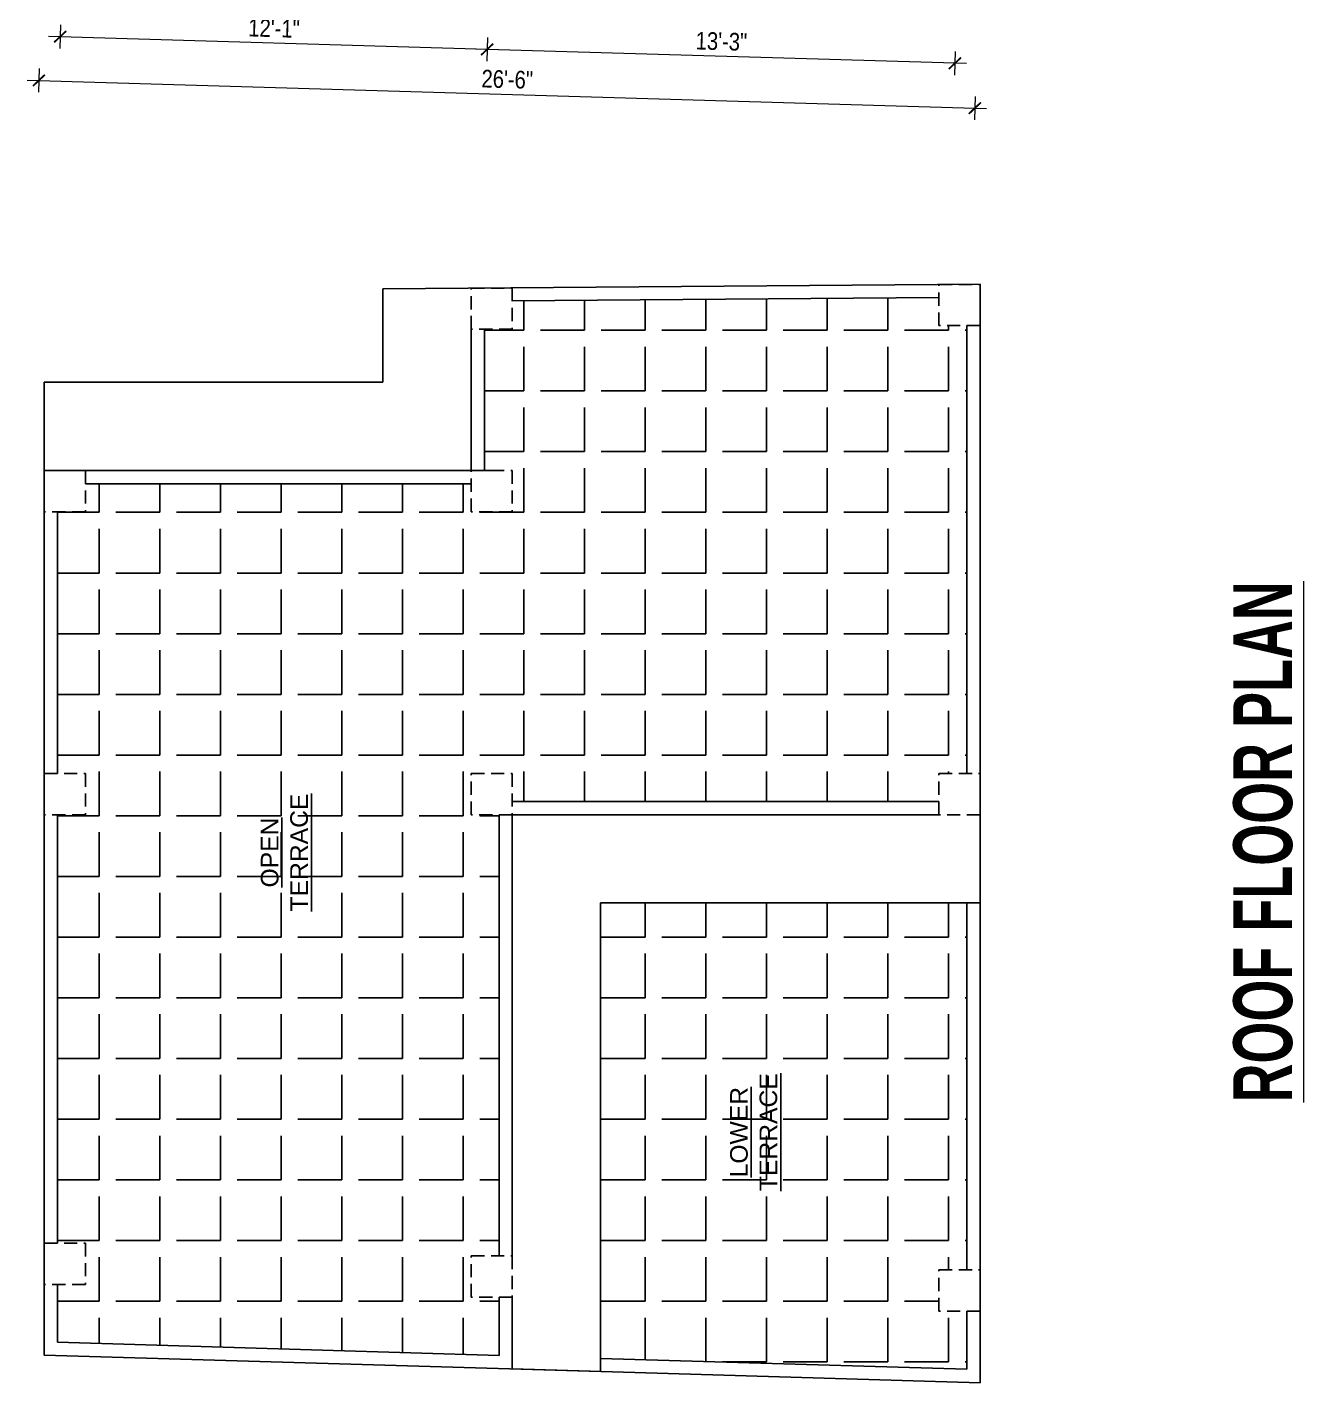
# Model space of a CAD drawing. Header units: inches. Extents: x -9985691 to 3643, y -3270716 to 4788.
# Drawn here: x -4968177.2 to -4967743.2, y -3265295.6 to -3264834.8 of the extents above; entities that cross this region are included whole.
import ezdxf

# ---------------------------------------------------------------- set-up
doc = ezdxf.new("R2010")
doc.units = ezdxf.units.IN
doc.header["$LTSCALE"] = 2
doc.header["$MEASUREMENT"] = 0
doc.header["$PDMODE"] = 34
doc.linetypes.add('HIDDEN', pattern=[0.375, 0.25, -0.125])
doc.layers.get('0').update_dxf_attribs({"linetype": 'CONTINUOUS'})
doc.layers.get('DEFPOINTS').update_dxf_attribs({"color": 141, "linetype": 'CONTINUOUS'})
doc.layers.add('A-Hatch', color=7, linetype='CONTINUOUS')
for name, color, linetype, lineweight in [('DIM 1-100', 4, 'CONTINUOUS', 13), ('TEXT', 181, 'CONTINUOUS', 25), ('Text-100.w', 254, 'CONTINUOUS', 9)]:
    doc.layers.add(name, color=color, linetype=linetype, lineweight=lineweight)
doc.styles.add('Arial', font='arial.ttf', dxfattribs={"width": 0.8, "height": 12})
doc.styles.add('arial.', font='arial.ttf')
doc.styles.get("Standard").update_dxf_attribs({"font": 'ARIALN.TTF'})
doc.dimstyles.new('1 by 96', dxfattribs={"dimtxt": 6, "dimasz": 4, "dimexe": 4, "dimexo": 4, "dimgap": 2, "dimtad": 1, "dimdec": 0, "dimzin": 0, "dimdsep": 46, "dimlunit": 4, "dimtxsty": 'Standard', "dimblk": 'ARCHTICK', "dimcen": 0, "dimdle": 4, "dimadec": 0, "dimazin": 0, "dimtfac": 1, "dimtdec": 0, "dimtix": 1, "dimtofl": 0, "dimtmove": 1, "dimatfit": 3, "dimldrblk": 'ARCHTICK', "dimfxl": 4, "dimfxlon": 1, "dimtolj": 1, "dimtzin": 0, "dimlwd": -1, "dimlwe": -1, "dimarcsym": 0})
pattern_1 = [(90, (-8232842.755, 1708141.51), (-20.625, 1e-15), [15, -5.625]), (180, (-8232842.755, 1708141.51), (-3e-15, -20.625), [15, -5.625])]

# ---------------------------------------------------------------- blocks, each defined once
blk = doc.blocks.new('_ArchTick')
at = {"color": 0, "linetype": 'ByBlock', "const_width": 0.15}
blk.add_lwpolyline([(-0.5, -0.5), (0.5, 0.5)], dxfattribs=at)
blk = doc.blocks.new('*D763')
at = {"layer": 'DEFPOINTS', "color": 0, "ltscale": 0.5, "transparency": 16777216}
for p in [(-4968019.3, -3264789.48), (-4967860.3, -3264794.21), (-4968020.87, -3264842.38)]:
    blk.add_point(p, dxfattribs=at)
at = {"layer": 'DIM 1-100', "color": 0, "ltscale": 0.5, "transparency": 16777216}
for p, q in [((-4968020.75, -3264838.38), (-4968020.99, -3264846.38)), ((-4967857.87, -3264847.23), (-4968024.87, -3264842.26)), ((-4967861.75, -3264843.11), (-4967861.99, -3264851.11))]:
    blk.add_line(p, q, dxfattribs=at)
at = {"layer": 'DIM 1-100', "color": 0, "ltscale": 0.5, "transparency": 16777216, "xscale": 4, "yscale": 4, "zscale": 4}
for p, rotation in [((-4968020.87, -3264842.38), 178.2968649667786), ((-4967861.87, -3264847.11), 358.2968649667786)]:
    blk.add_blockref('_ArchTick', p, dxfattribs=dict(at, rotation=rotation))
at = {"layer": 'DIM 1-100', "color": 0, "ltscale": 0.5, "transparency": 16777216, "insert": (-4967941.22, -3264839.68), "char_height": 6, "attachment_point": 5, "rotation": 358.2969}
blk.add_mtext('\\A1;13\'-3"', dxfattribs=at)
blk = doc.blocks.new('*D764')
at = {"layer": 'DEFPOINTS', "color": 0, "ltscale": 0.5, "transparency": 16777216}
for p in [(-4968164.43, -3264785.17), (-4968019.3, -3264789.48), (-4968166, -3264838.06)]:
    blk.add_point(p, dxfattribs=at)
at = {"layer": 'DIM 1-100', "color": 0, "ltscale": 0.5, "transparency": 16777216}
for p, q in [((-4968165.88, -3264834.07), (-4968166.12, -3264842.06)), ((-4968016.87, -3264842.5), (-4968170, -3264837.95)), ((-4968020.75, -3264838.38), (-4968020.99, -3264846.38))]:
    blk.add_line(p, q, dxfattribs=at)
at = {"layer": 'DIM 1-100', "color": 0, "ltscale": 0.5, "transparency": 16777216, "xscale": 4, "yscale": 4, "zscale": 4}
for p, rotation in [((-4968166, -3264838.06), 178.2968649636043), ((-4968020.87, -3264842.38), 358.2968649636043)]:
    blk.add_blockref('_ArchTick', p, dxfattribs=dict(at, rotation=rotation))
at = {"layer": 'DIM 1-100', "color": 0, "ltscale": 0.5, "transparency": 16777216, "insert": (-4968093.29, -3264835.21), "char_height": 6, "attachment_point": 5, "rotation": 358.2969}
blk.add_mtext('\\A1;12\'-1"', dxfattribs=at)
blk = doc.blocks.new('*D765')
at = {"layer": 'DEFPOINTS', "color": 0, "ltscale": 0.5, "transparency": 16777216}
for p in [(-4968171.43, -3264792.17), (-4967853.3, -3264801.63), (-4967855.1, -3264862.37)]:
    blk.add_point(p, dxfattribs=at)
at = {"layer": 'DIM 1-100', "color": 0, "ltscale": 0.5, "transparency": 16777216}
for p, q in [((-4968173.11, -3264848.92), (-4968173.35, -3264856.91)), ((-4968177.23, -3264852.8), (-4967851.11, -3264862.49)), ((-4967854.99, -3264858.38), (-4967855.22, -3264866.37))]:
    blk.add_line(p, q, dxfattribs=at)
at = {"layer": 'DIM 1-100', "color": 0, "ltscale": 0.5, "transparency": 16777216, "xscale": 4, "yscale": 4, "zscale": 4}
for p, rotation in [((-4968173.23, -3264852.92), 178.2968649667986), ((-4967855.1, -3264862.37), 358.2968649667986)]:
    blk.add_blockref('_ArchTick', p, dxfattribs=dict(at, rotation=rotation))
at = {"layer": 'DIM 1-100', "color": 0, "ltscale": 0.5, "transparency": 16777216, "insert": (-4968014.02, -3264852.58), "char_height": 6, "attachment_point": 5, "rotation": 358.2969}
blk.add_mtext('\\A1;26\'-6"', dxfattribs=at)

msp = doc.modelspace()

# ---------------------------------------------------------------- hatches: boundary and pattern name
at = {"layer": 'A-Hatch', "ltscale": 0.5}
h = msp.add_hatch(dxfattribs=at)
h.set_pattern_fill('ANGLE', color=256, scale=75, angle=90)
h.set_pattern_definition(pattern_1)
h.paths.add_polyline_path([(-4968026.3, -3265088.51), (-4968012.3, -3265088.51), (-4968012.3, -3265098.01), (-4967867.3, -3265098.01), (-4967867.3, -3265088.51), (-4967857.8, -3265088.51), (-4967857.8, -3264936.26), (-4967867.3, -3264936.26), (-4967867.3, -3264926.76), (-4968012.3, -3264927.88), (-4968012.3, -3264937.49), (-4968021.8, -3264937.49), (-4968021.8, -3264985.51), (-4968012.3, -3264985.51), (-4968012.3, -3264999.51), (-4968026.3, -3264999.51), (-4968026.3, -3264990.01), (-4968157.43, -3264990.01), (-4968157.43, -3264999.51), (-4968166.93, -3264999.51), (-4968166.93, -3265088.51), (-4968157.43, -3265088.51), (-4968157.43, -3265102.51), (-4968166.93, -3265102.51), (-4968166.93, -3265248.15), (-4968157.43, -3265248.15), (-4968157.43, -3265262.15), (-4968166.93, -3265262.15), (-4968166.93, -3265281.8), (-4968016.8, -3265286.26), (-4968016.8, -3265266.47), (-4968026.3, -3265266.47), (-4968026.3, -3265252.47), (-4968016.8, -3265252.47), (-4968016.8, -3265102.51), (-4968026.3, -3265102.51)])
h.paths.add_polyline_path([(-4968078.97, -3265136.76), (-4968078.97, -3265093.71), (-4968101.43, -3265093.71), (-4968101.43, -3265136.76)], flags=24)
h = msp.add_hatch(dxfattribs=at)
h.set_pattern_fill('ANGLE', color=256, scale=75, angle=90)
h.set_pattern_definition(pattern_1)
h.paths.add_polyline_path([(-4967982.3, -3265287.29), (-4967857.8, -3265290.99), (-4967857.8, -3265271.2), (-4967867.3, -3265271.2), (-4967867.3, -3265257.2), (-4967857.8, -3265257.2), (-4967857.8, -3265132.51), (-4967982.3, -3265132.51)])
h.paths.add_polyline_path([(-4967919.45, -3265231.81), (-4967919.45, -3265188.75), (-4967941.92, -3265188.75), (-4967941.92, -3265231.81)], flags=24)

# ---------------------------------------------------------------- linework, layer by layer
at = {"ltscale": 0.5}
for p, q in [((-4967853.3, -3264922.16), (-4968056.3, -3264923.72)), ((-4968056.3, -3264955.51), (-4968056.3, -3264923.72)), ((-4967853.3, -3265271.61), (-4967853.3, -3264922.16)), ((-4967867.3, -3264926.76), (-4968012.3, -3264927.88)), ((-4968026.3, -3264985.51), (-4968026.3, -3264937.38)), ((-4968021.8, -3264985.51), (-4968021.8, -3264937.49)), ((-4967857.8, -3265088.51), (-4967857.8, -3264936.26)), ((-4968171.43, -3264955.51), (-4968171.43, -3265262.15)), ((-4968056.3, -3264955.51), (-4968171.43, -3264955.51)), ((-4968016.8, -3264985.51), (-4968171.43, -3264985.51)), ((-4968026.3, -3264990.01), (-4968157.43, -3264990.01)), ((-4968166.93, -3264999.51), (-4968166.93, -3265088.51)), ((-4968012.3, -3265098.01), (-4967867.3, -3265098.01)), ((-4968166.93, -3265102.51), (-4968166.93, -3265248.15)), ((-4968016.8, -3265102.51), (-4968016.8, -3265252.47)), ((-4968012.3, -3265102.51), (-4968012.3, -3265252.47)), ((-4968012.3, -3265102.51), (-4967867.3, -3265102.51)), ((-4967982.3, -3265132.51), (-4967982.3, -3265291.79)), ((-4967982.3, -3265132.51), (-4967853.3, -3265132.51)), ((-4967857.8, -3265257.2), (-4967857.8, -3265132.51)), ((-4968171.43, -3265262.15), (-4968171.43, -3265286.16)), ((-4968166.93, -3265262.15), (-4968166.93, -3265281.8)), ((-4968016.8, -3265266.47), (-4968016.8, -3265286.26)), ((-4968012.3, -3265266.47), (-4968012.3, -3265290.9)), ((-4967857.8, -3265271.2), (-4967857.8, -3265290.99)), ((-4967853.3, -3265271.61), (-4967853.3, -3265295.62)), ((-4968166.93, -3265281.8), (-4968016.8, -3265286.26)), ((-4968171.43, -3265286.16), (-4967982.3, -3265291.79)), ((-4967982.3, -3265287.29), (-4967857.8, -3265290.99)), ((-4968012.3, -3265290.9), (-4967853.3, -3265295.62))]:
    msp.add_line(p, q, dxfattribs=at)
at = {"linetype": 'HIDDEN', "ltscale": 9}
for points in [[(-4968026.3, -3264937.49), (-4968026.3, -3264923.49), (-4968012.3, -3264923.49), (-4968012.3, -3264937.49)], [(-4967867.3, -3264936.26), (-4967867.3, -3264922.26), (-4967853.3, -3264922.26), (-4967853.3, -3264936.26)], [(-4968171.43, -3264999.51), (-4968171.43, -3264985.51), (-4968157.43, -3264985.51), (-4968157.43, -3264999.51)], [(-4968026.3, -3264999.51), (-4968026.3, -3264985.51), (-4968012.3, -3264985.51), (-4968012.3, -3264999.51)], [(-4968171.43, -3265102.51), (-4968171.43, -3265088.51), (-4968157.43, -3265088.51), (-4968157.43, -3265102.51)], [(-4968026.3, -3265102.51), (-4968026.3, -3265088.51), (-4968012.3, -3265088.51), (-4968012.3, -3265102.51)], [(-4967867.3, -3265102.51), (-4967867.3, -3265088.51), (-4967853.3, -3265088.51), (-4967853.3, -3265102.51)], [(-4968171.43, -3265262.15), (-4968171.43, -3265248.15), (-4968157.43, -3265248.15), (-4968157.43, -3265262.15)], [(-4968026.3, -3265266.47), (-4968026.3, -3265252.47), (-4968012.3, -3265252.47), (-4968012.3, -3265266.47)], [(-4967867.3, -3265271.2), (-4967867.3, -3265257.2), (-4967853.3, -3265257.2), (-4967853.3, -3265271.2)]]:
    msp.add_lwpolyline(points, close=True, dxfattribs=at)

# ---------------------------------------------------------------- texts
at = {"layer": 'TEXT', "lineweight": -2, "char_height": 6, "width": 127.5059, "attachment_point": 5, "rotation": 90, "style": 'arial.'}
for s, insert in [('{\\LOPEN\\PTERRACE}', (-4968089.75, -3265115.36)), ('{\\LLOWER\\PTERRACE}', (-4967930.23, -3265210.41))]:
    msp.add_mtext(s, dxfattribs=dict(at, insert=insert))
at = {"layer": 'Text-100.w', "insert": (-4967767.24, -3265111.72), "char_height": 20, "width": 569.1024, "attachment_point": 2, "rotation": 90, "style": 'Arial'}
msp.add_mtext('\\A1;{\\fArial Narrow|b1|i0|c0|p34;\\LROOF FLOOR PLAN}', dxfattribs=at)

# ---------------------------------------------------------------- dimensions: what is measured, and where the dimension line sits
at = {"layer": 'DIM 1-100', "ltscale": 0.5}
dim = msp.add_linear_dim(base=(-4968166, -3264838.06), p1=(-4968019.3, -3264789.48), p2=(-4968164.43, -3264785.17), angle=358.2969, dimstyle='1 by 96', dxfattribs=at)
dim.commit()
dim.dimension.update_dxf_attribs({"geometry": '*D764', "text_midpoint": (-4968093.29, -3264835.21)})
for p1, p2, distance, picture, middle in [((-4967860.3, -3264794.21), (-4968019.3, -3264789.48), 52.92, '*D763', (-4967941.22, -3264839.68)), ((-4968171.43, -3264792.17), (-4967853.3, -3264801.63), -60.77, '*D765', (-4968014.02, -3264852.58))]:
    dim = msp.add_aligned_dim(p1=p1, p2=p2, distance=distance, dimstyle='1 by 96', dxfattribs=at)
    dim.commit()
    dim.dimension.update_dxf_attribs({"geometry": picture, "text_midpoint": middle})

doc.saveas('drawing.dxf')
